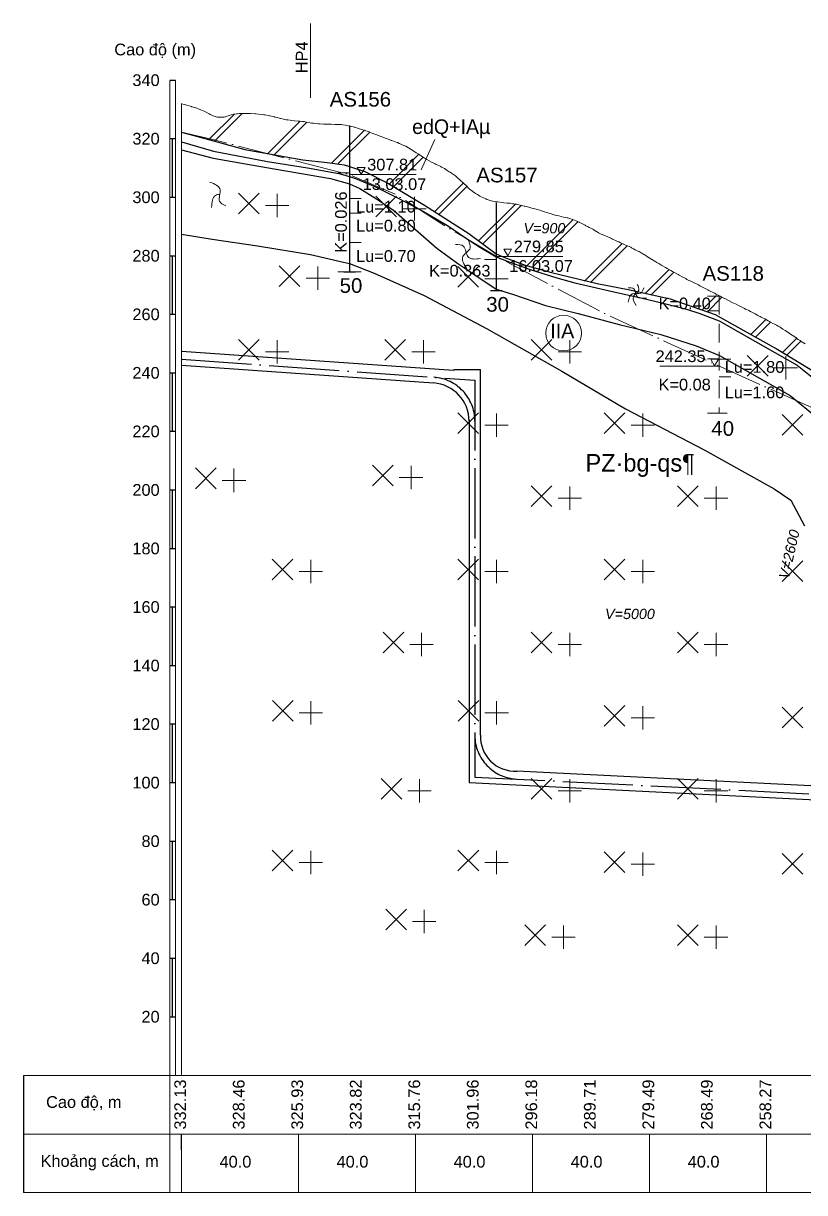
# Model space of a CAD drawing. Header units: inches. Extents: x 444671 to 463716, y 1783086 to 1794968.
# Drawn here: x 457246.5 to 457513.5, y 1783998.4 to 1784397.8 of the extents above; entities that cross this region are included whole.
import ezdxf
from ezdxf.enums import TextEntityAlignment as Align

# ---------------------------------------------------------------- set-up
doc = ezdxf.new("R2010")
doc.units = ezdxf.units.IN
doc.header["$MEASUREMENT"] = 0
for name, pattern in [('ACAD_ISO04W100', [30, 24, -3, 0, -3]), ('DASHED2', [9.525, 6.35, -3.175]), ('NG', [1.8, 0.8, -0.1, 0, -0.1, 0.8])]:
    doc.linetypes.add(name, pattern=pattern)
for name, color, linetype, lineweight in [('Catngang', 7, 'Continuous', 13), ('doi', 33, 'Continuous', 25), ('DVL', 7, 'Continuous', 18), ('HOKHOAN', 250, 'DASHED2', 20), ('KYHIEU', 7, 'Continuous', 15), ('nuocngam', 5, 'Continuous', 20), ('PEGCT', 7, 'Continuous', 15), ('PGRIDT', 7, 'Continuous', 15), ('ph', 7, 'Continuous', 18), ('Texdoi', 40, 'Continuous', 15), ('tham', 145, 'Continuous', 13), ('thoc', 252, 'Continuous', 13)]:
    doc.layers.add(name, color=color, linetype=linetype, lineweight=lineweight)
for name, color, linetype in [('CONGTRINH', 2, 'Continuous'), ('khoanmoi', 3, 'Continuous'), ('PBASE', 140, 'Continuous'), ('PEGC', 3, 'Continuous')]:
    doc.layers.add(name, color=color, linetype=linetype)
doc.styles.add('2', font='', dxfattribs={"height": 4})
doc.styles.add('25', font='', dxfattribs={"height": 5})
doc.styles.add('vn', font='')
doc.styles.add('VNARIAL', font='')
doc.styles.get('2').set_extended_font_data('.VnArial')
doc.styles.get('25').set_extended_font_data('.VnArial')
doc.styles.get('vn').set_extended_font_data('.VnArial')
doc.styles.get('VNARIAL').set_extended_font_data('.VnArial')
doc.linetypes.add('_lA1', pattern='A,2,-0.2,["x",Standard,S=0.1,R=0,X=-0.1,Y=-0.05],-0.1', length=2.3)
doc.linetypes.add('_llA', pattern='A,2,-0.2,["xxxx",Standard,S=0.1,R=0,X=-0.1,Y=-0.05],-0.34', length=2.54)
doc.linetypes.add('IA1', pattern='A,2,-0.4,["x",Standard,S=0.1,R=0,X=-0.1,Y=-0.05],-0.1', length=2.5)
doc.linetypes.add('IA2', pattern='A,2,-0.2,["xx",Standard,S=0.1,R=0,X=-0.1,Y=-0.05],-0.18', length=2.38)
doc.linetypes.add('IB', pattern='A,2,-0.2,["xxx",Standard,S=0.1,R=0,X=-0.1,Y=-0.05],-0.26', length=2.46)

msp = doc.modelspace()

# ---------------------------------------------------------------- linework, layer by layer
at = {"lineweight": 20}
for p, q in [((457300.5286, 1784038.3548), (457300.5286, 1784370.4826)), ((457246.5286, 1784038.3548), (458294.3569, 1784038.3548)), ((457246.5286, 1784018.3548), (458294.3569, 1784018.3547)), ((457246.5286, 1783998.3548), (458294.3569, 1783998.3548))]:
    msp.add_line(p, q, dxfattribs=at)
for points in [[(457298.5286, 1784378.3548), (457296.5286, 1784378.3548)], [(457298.5286, 1784358.3548), (457296.5286, 1784358.3548)], [(457297.5286, 1784338.3548), (457297.5286, 1784358.3548)], [(457298.5286, 1784338.3548), (457296.5286, 1784338.3548)], [(457298.5286, 1784318.3548), (457296.5286, 1784318.3548)], [(457297.5286, 1784298.3548), (457297.5286, 1784318.3548)], [(457298.5286, 1784298.3548), (457296.5286, 1784298.3548)], [(457298.5286, 1784278.3548), (457296.5286, 1784278.3548)], [(457297.5286, 1784258.3548), (457297.5286, 1784278.3548)], [(457298.5286, 1784258.3548), (457296.5286, 1784258.3548)], [(457298.5286, 1784238.3548), (457296.5286, 1784238.3548)], [(457297.5286, 1784218.3548), (457297.5286, 1784238.3548)], [(457298.5286, 1784218.3548), (457296.5286, 1784218.3548)], [(457298.5286, 1784198.3548), (457296.5286, 1784198.3548)], [(457297.5286, 1784178.3548), (457297.5286, 1784198.3548)], [(457298.5286, 1784178.3548), (457296.5286, 1784178.3548)], [(457298.5286, 1784158.3548), (457296.5286, 1784158.3548)], [(457297.5286, 1784138.3548), (457297.5286, 1784158.3548)], [(457298.5286, 1784138.3548), (457296.5286, 1784138.3548)], [(457298.5286, 1784118.3548), (457296.5286, 1784118.3548)], [(457297.5286, 1784098.3548), (457297.5286, 1784118.3548)], [(457298.5286, 1784098.3548), (457296.5286, 1784098.3548)], [(457298.5286, 1784078.3548), (457296.5286, 1784078.3548)], [(457297.5286, 1784058.3548), (457297.5286, 1784078.3548)], [(457298.5286, 1784058.3548), (457296.5286, 1784058.3548)]]:
    msp.add_lwpolyline(points)
for points in [[(457296.5286, 1783998.3548), (457296.5286, 1784178.3548), (457296.5286, 1784298.3548), (457296.5286, 1784378.3548)], [(457298.5286, 1784038.3548), (457298.5286, 1784178.3548), (457298.5286, 1784298.3548), (457298.5286, 1784378.3548)], [(457300.5286, 1783998.3548), (457300.5286, 1784018.3548)], [(457340.5286, 1783998.3548), (457340.5286, 1784018.3548)], [(457380.5286, 1783998.3548), (457380.5286, 1784018.3548)], [(457420.5286, 1783998.3548), (457420.5286, 1784018.3548)], [(457460.5286, 1783998.3548), (457460.5286, 1784018.3548)], [(457500.5286, 1783998.3548), (457500.5286, 1784018.3548)]]:
    msp.add_lwpolyline(points, dxfattribs=at)
at = {"layer": 'Catngang'}
msp.add_lwpolyline([(457344.6711, 1784372.3751), (457344.6711, 1784397.8419)], dxfattribs=at)
at = {"layer": 'CONGTRINH', "color": 0, "linetype": 'ACAD_ISO04W100', "lineweight": 25}
for p, q in [((457300.5286, 1784283.065), (457400.8161, 1784275.952)), ((457400.8161, 1784275.952), (457400.8161, 1784140.3529))]:
    msp.add_line(p, q, dxfattribs=at)
at = {"layer": 'CONGTRINH', "ltscale": 0.2}
msp.add_line((457393.537, 1784279.2684), (457393.8595, 1784279.5908), dxfattribs=at)
at = {"layer": 'CONGTRINH', "ltscale": 10}
for p, q in [((457393.8595, 1784279.5908), (457402.7661, 1784279.5908)), ((457398.8661, 1784262.3662), (457398.8661, 1784138.5205)), ((458100.8848, 1784108.1029), (457415.1357, 1784142.3904))]:
    msp.add_line(p, q, dxfattribs=at)
for points in [[(457393.5335, 1784279.2185), (457300.5286, 1784285.7288)], [(457300.5286, 1784281.0173), (457386.6994, 1784274.9854)], [(457402.7661, 1784154.6217), (457402.7661, 1784279.5908)], [(457398.8661, 1784138.498), (458100.7673, 1784103.4029)]]:
    msp.add_lwpolyline(points, dxfattribs=at)
at = {"layer": 'CONGTRINH', "color": 0, "linetype": 'ACAD_ISO04W100', "lineweight": 25, "flags": 128}
msp.add_lwpolyline([(457400.8161, 1784140.3529), (458100.8161, 1784105.3529)], dxfattribs=at)
at = {"layer": 'CONGTRINH', "ltscale": 10}
for centre, radius, start, end in [((457385.8161, 1784261.9653), 13.05, 0, 85.995827), ((457414.4637, 1784154.0812), 11.7101, 177.354516, 273.28995)]:
    msp.add_arc(centre, radius, start, end, dxfattribs=at)
at = {"layer": 'CONGTRINH', "color": 0, "linetype": 'ACAD_ISO04W100', "lineweight": 25}
for centre, start, end in [((457385.8161, 1784261.9653), 0, 85.995827), ((457415.8161, 1784154.6217), 180, 267.137912)]:
    msp.add_arc(centre, 15, start, end, dxfattribs=at)
at = {"layer": 'doi', "linetype": 'IA1', "ltscale": 20, "flags": 128}
for points in [[(457300.5286, 1784360.6842), (457312.8125, 1784357.3489), (457322.1886, 1784354.7463), (457342.0566, 1784351.2578), (457350.329, 1784350.3293), (457356.1271, 1784349.549), (457358.0311, 1784348.9802), (457363.2509, 1784347.2784), (457371.0391, 1784343.2479), (457383.6362, 1784335.717), (457398.7715, 1784326.0275), (457408.1311, 1784319.0911), (457410.783, 1784317.9126), (457418.0595, 1784315.2773), (457427.0642, 1784312.7328), (457442.6505, 1784308.9688), (457453.7523, 1784306.7962), (457467.6009, 1784303.7089), (457482.9641, 1784298.4338)], [(457482.9641, 1784298.4338), (457503.1561, 1784287.0748), (457503.3495, 1784286.9569)]]:
    msp.add_lwpolyline(points, dxfattribs=at)
at = {"layer": 'doi', "linetype": 'IA2', "ltscale": 20, "flags": 128}
for points in [[(457300.5286, 1784357.3688), (457311.4776, 1784354.1287), (457329.9709, 1784350.6743), (457343.6545, 1784348.4807), (457354.3484, 1784346.5036), (457358.0311, 1784345.4802), (457360.0063, 1784344.8931), (457366.904, 1784342.0104), (457374.6123, 1784338.1598), (457383.335, 1784333.5998), (457391.449, 1784328.7358), (457397.6349, 1784324.5239), (457402.7739, 1784321.2838), (457408.1311, 1784318.0911), (457412.2561, 1784316.5269), (457419.6864, 1784313.718), (457428.8237, 1784310.9091), (457435.0491, 1784309.2037), (457446.8688, 1784306.4167), (457457.5837, 1784304.0202), (457465.6825, 1784302.1908), (457473.1474, 1784300.2207), (457477.725, 1784298.7047), (457484.3511, 1784296.2161), (457503.3495, 1784285.3514)], [(457503.3495, 1784285.3514), (457510.9506, 1784281.0733), (457520.1076, 1784273.7753), (457523.8154, 1784270.0722), (457526.8673, 1784266.5861), (457531.9912, 1784266.1507), (457537.4418, 1784264.2985), (457544.0917, 1784261.0307), (457545.9504, 1784259.8469), (457564.084, 1784248.087), (457575.9402, 1784242.7062), (457588.0393, 1784237.1864), (457594.2021, 1784234.5216), (457599.1683, 1784232.1325), (457603.9812, 1784229.2574), (457606.1887, 1784231.0662), (457611.3085, 1784231.2132), (457619.1098, 1784230.1627), (457641.6023, 1784226.1962), (457664.0521, 1784223.1613), (457678.0504, 1784222.1412), (457688.3191, 1784220.0358), (457697.1303, 1784217.5908), (457705.3295, 1784213.6781), (457711.4504, 1784210.0051), (457716.2196, 1784211.9658), (457721.9286, 1784213.7057)]]:
    msp.add_lwpolyline(points, dxfattribs=at)
at = {"layer": 'doi', "linetype": 'IB', "ltscale": 20, "flags": 128}
for points in [[(457300.5286, 1784354.6198), (457311.3899, 1784351.7945), (457329.6242, 1784348.6255), (457351.4729, 1784344.8997), (457358.0311, 1784342.9802), (457361.4738, 1784341.3805), (457367.2653, 1784337.8858), (457373.0378, 1784333.9895), (457380.5351, 1784327.4622), (457387.8182, 1784321.0418), (457394.9941, 1784315.7985), (457399.0641, 1784313.1234), (457408.1311, 1784307.0599), (457413.6597, 1784305.2806), (457424.9718, 1784301.4894), (457436.1062, 1784298.7512), (457450.1527, 1784294.986), (457464.3705, 1784291.5632), (457476.4353, 1784287.653), (457484.4147, 1784284.3277), (457503.3495, 1784273.6571)], [(457503.3495, 1784273.6571), (457508.6379, 1784270.7398), (457518.0323, 1784262.9361), (457520.6713, 1784257.9552)]]:
    msp.add_lwpolyline(points, dxfattribs=at)
at = {"layer": 'doi', "linetype": '_llA', "ltscale": 20, "flags": 128}
for points in [[(457300.5286, 1784325.863), (457311.0433, 1784324.1422), (457326.4882, 1784321.8932), (457344.6711, 1784318.855), (457355.9905, 1784316.2246), (457358.0311, 1784315.7802), (457366.4013, 1784312.4466), (457383.5362, 1784304.8634), (457404.8325, 1784293.6111), (457430.505, 1784279.0214)], [(457430.505, 1784279.0214), (457452.3191, 1784266.105), (457479.1619, 1784252.0847), (457503.087, 1784238.8222), (457508.8055, 1784234.904), (457513.4845, 1784226.1751)]]:
    msp.add_lwpolyline(points, dxfattribs=at)
at = {"layer": 'doi', "linetype": '_lA1', "ltscale": 20, "flags": 128}
msp.add_lwpolyline([(457503.3495, 1784287.0283), (457503.8588, 1784286.7418), (457527.9582, 1784272.0434), (457545.7119, 1784262.3687), (457564.0521, 1784252.3896), (457577.1135, 1784246.7699), (457588.6459, 1784241.9256), (457601.0949, 1784237.9976), (457611.1612, 1784236.3187), (457626.5295, 1784233.2461), (457642.7989, 1784230.5283), (457664.0521, 1784227.728), (457670.5378, 1784226.9929), (457691.435, 1784225.2159), (457707.4413, 1784224.9938), (457723.67, 1784226.5487), (457736.7863, 1784229.6584), (457754.0913, 1784232.473), (457777.4528, 1784239.2893), (457803.308, 1784245.6642), (457816.0548, 1784251.1223), (457831.9221, 1784258.3993), (457843.3511, 1784262.5364), (457864.3418, 1784262.6986), (457882.5204, 1784256.1747), (457913.6477, 1784240.4169), (457923.8249, 1784234.4973), (457937.302, 1784226.5683), (457939.6135, 1784225.4794), (457951.9087, 1784218.2524), (457970.1927, 1784206.7115), (457991.2263, 1784192.5747), (458010.3476, 1784179.584), (458040.5286, 1784160.4452)], dxfattribs=at)
at = {"layer": 'HOKHOAN'}
for points in [[(457484.3511, 1784304.6747), (457484.3511, 1784264.6747)], [(457482.1397, 1784264.6747), (457487.0971, 1784264.6747)]]:
    msp.add_lwpolyline(points, dxfattribs=at)
at = {"layer": 'khoanmoi', "ltscale": 10, "flags": 128}
for points in [[(457358.0311, 1784362.9802), (457358.0311, 1784312.9802)], [(457408.1311, 1784336.5599), (457408.1311, 1784306.5599)]]:
    msp.add_lwpolyline(points, dxfattribs=at)
at = {"layer": 'khoanmoi'}
for points in [[(457356.0311, 1784312.9802), (457360.0311, 1784312.9802)], [(457406.1311, 1784306.5599), (457410.1311, 1784306.5599)]]:
    msp.add_lwpolyline(points, dxfattribs=at)
at = {"layer": 'KYHIEU', "lineweight": 13}
msp.add_lwpolyline([(457382.4939, 1784347.8077), (457387.1481, 1784358.2093)], dxfattribs=at)
at = {"layer": 'nuocngam', "linetype": 'NG', "ltscale": 20, "flags": 128}
msp.add_lwpolyline([(457300.5286, 1784360.6853), (457311.3342, 1784358.1369), (457358.0311, 1784346.1648), (457373.5407, 1784339.5316), (457390.6467, 1784328.687), (457408.1311, 1784318.2048), (457444.3396, 1784299.1003), (457481.7199, 1784281.8757), (457515.1545, 1784266.9338), (457552.4308, 1784250.688), (457579.4815, 1784237.9913), (457599.6253, 1784230.5204), (457615.6816, 1784227.6789), (457639.0995, 1784224.2375), (457668.0275, 1784221.4843), (457702.094, 1784217.1053), (457730.1036, 1784217.3347), (457762.2132, 1784222.3272), (457788.7138, 1784227.4945), (457823.94, 1784232.6617), (457853.7907, 1784234.2702), (457880.9375, 1784232.0095), (457916.2515, 1784224.5076), (457937.5411, 1784216.4648), (457991.5119, 1784185.159), (458038.3118, 1784161.5645), (458045.8958, 1784157.2847), (458067.9211, 1784145.3348), (458086.3185, 1784139.2327), (458104.4287, 1784134.0036), (458122.5902, 1784131.3438), (458143.3083, 1784128.5137), (458164.6011, 1784124.4459), (458185.6852, 1784120.0219), (458204.6295, 1784115.0153), (458226.3179, 1784109.0303), (458244.0951, 1784107.0286), (458264.8768, 1784105.7776), (458281.9029, 1784104.7767), (458290.3569, 1784104.2387)], dxfattribs=at)
at = {"layer": 'nuocngam'}
for points in [[(457358.0311, 1784346.1648), (457380.7771, 1784346.1648)], [(457408.1311, 1784318.2048), (457430.8771, 1784318.2048)], [(457464.0193, 1784280.6998), (457484.3511, 1784280.6998)]]:
    msp.add_lwpolyline(points, dxfattribs=at)
for points in [[(457361.9735, 1784346.3273), (457363.2988, 1784348.6228), (457360.6482, 1784348.6228)], [(457412.0735, 1784318.3673), (457413.3988, 1784320.6628), (457410.7482, 1784320.6628)], [(457482.7756, 1784280.8623), (457484.1009, 1784283.1578), (457481.4503, 1784283.1578)]]:
    msp.add_lwpolyline(points, close=True, dxfattribs=at)
at = {"layer": 'PBASE'}
msp.add_line((457300.5286, 1784012.9548), (457300.5286, 1784018.3548), dxfattribs=at)
msp.add_lwpolyline([(457246.5286, 1784038.3548), (457246.5286, 1783998.3548)], dxfattribs=at)
at = {"layer": 'PEGC', "lineweight": 13}
msp.add_lwpolyline([(457300.5286, 1784370.3835), (457300.6313, 1784370.3548), (457301.5272, 1784370.0866), (457302.3379, 1784369.8548), (457303.9894, 1784369.3985), (457304.1494, 1784369.3548), (457305.4339, 1784368.9645), (457305.8221, 1784368.8548), (457306.8923, 1784368.4226), (457307.0638, 1784368.3548), (457307.1233, 1784368.3299), (457308.2749, 1784367.8548), (457308.7821, 1784367.5793), (457310.0254, 1784366.9151), (457310.3675, 1784366.7314), (457311.1177, 1784366.3548), (457311.6599, 1784366.1669), (457312.8352, 1784365.8548), (457313.1523, 1784365.8548), (457314.5279, 1784365.8548), (457314.9746, 1784365.83), (457314.9965, 1784365.8267), (457315.1507, 1784365.8548), (457316.0289, 1784366.0993), (457316.9841, 1784366.3548), (457317.1964, 1784366.4416), (457317.587, 1784366.5605), (457318.3286, 1784366.7848), (457318.735, 1784366.8548), (457319.3704, 1784366.9407), (457319.734, 1784366.9803), (457320.4172, 1784367.0446), (457321.2801, 1784367.0587), (457322.1981, 1784367.0602), (457323.2677, 1784367.0535), (457324.1673, 1784367.0271), (457325.7588, 1784366.943), (457326.0031, 1784366.9326), (457326.8629, 1784366.8586), (457328.1873, 1784366.7076), (457328.7565, 1784366.6265), (457329.1567, 1784366.5537), (457330.1423, 1784366.3548), (457330.6006, 1784366.2711), (457330.7593, 1784366.25), (457331.9176, 1784365.9776), (457332.3073, 1784365.8864), (457332.4352, 1784365.8548), (457333.265, 1784365.6481), (457334.455, 1784365.3548), (457334.6102, 1784365.3139), (457335.4342, 1784365.1283), (457336.3281, 1784364.9322), (457336.4853, 1784364.9109), (457336.9307, 1784364.8548), (457337.6978, 1784364.7608), (457338.0512, 1784364.7134), (457339.218, 1784364.5718), (457340.4989, 1784364.4828), (457340.9099, 1784364.443), (457341.9332, 1784364.3548), (457342.3211, 1784364.311), (457342.5061, 1784364.2832), (457343.2302, 1784364.1477), (457344.5398, 1784363.8548), (457345.0221, 1784363.7785), (457345.6896, 1784363.713), (457347.2744, 1784363.5226), (457347.7564, 1784363.4807), (457349.0454, 1784363.4004), (457349.1925, 1784363.3931), (457350.6908, 1784363.3589), (457350.7085, 1784363.3588), (457351.7747, 1784363.3548), (457352.923, 1784363.351), (457352.94, 1784363.351), (457352.9598, 1784363.3499), (457355.1743, 1784363.2448), (457355.749, 1784363.1627), (457356.4839, 1784363.0777), (457357.5147, 1784362.8548), (457358.0996, 1784362.7441), (457359.214, 1784362.4932), (457359.63, 1784362.3974), (457359.7674, 1784362.3548), (457361.084, 1784361.9687), (457361.4338, 1784361.8548), (457362.584, 1784361.5224), (457363.0941, 1784361.3548), (457363.6007, 1784361.1622), (457364.457, 1784360.8548), (457365.344, 1784360.4839), (457365.9653, 1784360.2396), (457367.3175, 1784359.7302), (457367.8374, 1784359.5165), (457368.4961, 1784359.273), (457369.7675, 1784358.8548), (457370.1495, 1784358.6732), (457371.5693, 1784358.1142), (457371.9933, 1784357.9242), (457372.1991, 1784357.8548), (457372.4073, 1784357.7856), (457373.6265, 1784357.3548), (457374.3847, 1784357.0883), (457374.9959, 1784356.8548), (457375.248, 1784356.7279), (457376.0157, 1784356.3548), (457376.8761, 1784355.9908), (457377.2175, 1784355.8548), (457378.1123, 1784355.3707), (457378.1414, 1784355.3548), (457378.178, 1784355.3308), (457379.1152, 1784354.6975), (457380.34, 1784353.9257), (457380.7899, 1784353.6419), (457381.5536, 1784353.1585), (457382.1672, 1784352.7698), (457383.476, 1784351.9094), (457383.8773, 1784351.6611), (457384.466, 1784351.2851), (457386.064, 1784350.4377), (457386.323, 1784350.3115), (457387.2343, 1784349.8548), (457387.6149, 1784349.6761), (457388.706, 1784349.1242), (457389.1742, 1784348.8902), (457389.2407, 1784348.8548), (457389.3057, 1784348.8194), (457389.4437, 1784348.7434), (457390.4026, 1784348.2092), (457391.421, 1784347.6218), (457392.0983, 1784347.1589), (457392.379, 1784346.9791), (457392.8542, 1784346.6846), (457393.9172, 1784345.9532), (457394.1861, 1784345.7133), (457394.8258, 1784345.1789), (457395.9784, 1784344.14), (457396.7348, 1784343.4629), (457397.0412, 1784343.1841), (457397.9381, 1784342.3282), (457398.7758, 1784341.4253), (457398.8265, 1784341.3687), (457398.8642, 1784341.3361), (457400.1107, 1784340.4003), (457400.2052, 1784340.3199), (457400.2955, 1784340.2507), (457401.0313, 1784339.7167), (457401.6775, 1784339.3548), (457402.0329, 1784339.11), (457402.5092, 1784338.8548), (457403.0226, 1784338.5898), (457403.5773, 1784338.3548), (457403.8282, 1784338.2273), (457404.105, 1784338.0743), (457404.3898, 1784337.9651), (457404.6319, 1784337.8548), (457404.9501, 1784337.7034), (457405.3745, 1784337.5471), (457405.7207, 1784337.4556), (457406.3818, 1784337.2603), (457406.9782, 1784337.1172), (457407.8668, 1784336.9132), (457408.4084, 1784336.8353), (457408.4155, 1784336.831), (457408.5404, 1784336.8185), (457410.236, 1784336.5987), (457410.7071, 1784336.5021), (457411.922, 1784336.3892), (457412.6577, 1784336.4385), (457412.7288, 1784336.4235), (457412.8667, 1784336.4048), (457413.7226, 1784336.1766), (457414.2019, 1784336.153), (457414.53, 1784336.1274), (457414.8799, 1784336.0728), (457415.1295, 1784336.0271), (457416.2193, 1784335.7875), (457416.3302, 1784335.7641), (457416.8234, 1784335.6482), (457417.642, 1784335.4359), (457417.9546, 1784335.3548), (457418.8104, 1784335.1314), (457419.315, 1784335.015), (457420.3443, 1784334.7084), (457421.7821, 1784334.3548), (457422.2146, 1784334.2403), (457423.0244, 1784333.9725), (457424.4852, 1784333.4974), (457424.5933, 1784333.473), (457425.43, 1784333.2613), (457426.1319, 1784333.0171), (457426.5695, 1784332.8636), (457428.2779, 1784332.3548), (457428.2791, 1784332.3544), (457428.2804, 1784332.3541), (457428.903, 1784332.2371), (457429.5281, 1784332.04), (457430.3712, 1784331.8139), (457431.1106, 1784331.6395), (457431.778, 1784331.4941), (457432.4271, 1784331.3923), (457432.5032, 1784331.3745), (457432.5801, 1784331.3548), (457433.5852, 1784331.0413), (457434.1725, 1784330.8548), (457434.2209, 1784330.841), (457434.2738, 1784330.825), (457434.8834, 1784330.5959), (457435.5006, 1784330.3548), (457435.7121, 1784330.2698), (457436.4198, 1784329.9463), (457436.5741, 1784329.873), (457436.6094, 1784329.8548), (457437.1606, 1784329.5793), (457437.6075, 1784329.3548), (457437.6634, 1784329.3299), (457438.2667, 1784329.0211), (457438.5414, 1784328.8548), (457438.7992, 1784328.7031), (457439.5146, 1784328.3548), (457439.9292, 1784328.138), (457440.4938, 1784327.8548), (457441.097, 1784327.539), (457441.4556, 1784327.3548), (457441.6548, 1784327.2109), (457442.9776, 1784326.37), (457443.0022, 1784326.3548), (457443.0808, 1784326.3105), (457443.9686, 1784325.8548), (457444.3927, 1784325.6776), (457445.1181, 1784325.3548), (457445.7439, 1784325.1329), (457446.4507, 1784324.8548), (457447.249, 1784324.4768), (457447.5256, 1784324.3548), (457447.9169, 1784324.1672), (457448.9154, 1784323.6565), (457449.5346, 1784323.3548), (457449.9993, 1784323.1713), (457450.6349, 1784322.8548), (457451.6299, 1784322.4069), (457451.7563, 1784322.3548), (457452.5913, 1784321.9919), (457452.8993, 1784321.8548), (457452.9499, 1784321.8315), (457454.0851, 1784321.3548), (457454.386, 1784321.1919), (457455.0182, 1784320.8548), (457455.6444, 1784320.519), (457456.2974, 1784320.1869), (457456.9453, 1784319.8548), (457457.7083, 1784319.4344), (457457.858, 1784319.3548), (457458.6223, 1784318.913), (457458.7418, 1784318.8412), (457458.9332, 1784318.7087), (457460.2244, 1784317.8218), (457460.3603, 1784317.7431), (457461.3135, 1784317.1966), (457461.575, 1784317.044), (457462.7288, 1784316.3548), (457462.9879, 1784316.175), (457463.6841, 1784315.7698), (457464.3778, 1784315.3548), (457464.7029, 1784315.1713), (457466.0249, 1784314.4058), (457466.512, 1784314.1183), (457466.7964, 1784313.9466), (457467.8614, 1784313.3548), (457468.3813, 1784313.0658), (457469.2871, 1784312.5834), (457470.2803, 1784312.0598), (457470.687, 1784311.8548), (457471.9395, 1784311.1751), (457472.2806, 1784311.0093), (457472.8954, 1784310.6373), (457473.329, 1784310.3548), (457473.7519, 1784310.1432), (457474.3953, 1784309.8548), (457474.8594, 1784309.6388), (457475.1252, 1784309.497), (457477.2275, 1784308.4618), (457477.6804, 1784308.2204), (457478.3613, 1784307.8492), (457478.3918, 1784307.8342), (457480.4571, 1784306.767), (457480.7518, 1784306.6024), (457482.7154, 1784305.7048), (457483.3386, 1784305.3548), (457483.3587, 1784305.3433), (457484.2445, 1784304.8548), (457484.7131, 1784304.6253), (457485.2724, 1784304.3548), (457486.1125, 1784303.8873), (457486.2001, 1784303.8392), (457486.2761, 1784303.8024), (457489.0198, 1784302.3843), (457489.6151, 1784302.0936), (457490.0944, 1784301.8548), (457490.8838, 1784301.4813), (457492.7209, 1784300.5471), (457493.016, 1784300.3894), (457493.0947, 1784300.3548), (457493.2014, 1784300.304), (457493.3077, 1784300.2527), (457493.9588, 1784299.9283), (457494.4331, 1784299.6908), (457495.0849, 1784299.3548), (457495.9517, 1784298.9096), (457496.4318, 1784298.6765), (457496.6657, 1784298.5637), (457497.5781, 1784298.0725), (457498.0161, 1784297.8548), (457498.3975, 1784297.68), (457498.7023, 1784297.5211), (457499.3963, 1784297.1438), (457499.9143, 1784296.8548), (457500.483, 1784296.5448), (457501.0826, 1784296.1857), (457501.484, 1784295.9513), (457501.8907, 1784295.7242), (457502.6169, 1784295.3548), (457503.2035, 1784295.0813), (457503.6534, 1784294.8548), (457503.9302, 1784294.711), (457504.4828, 1784294.4058), (457505.1929, 1784294.0099), (457506.0612, 1784293.4173), (457506.1202, 1784293.3812), (457506.9164, 1784292.9332), (457506.9861, 1784292.8855), (457507.0377, 1784292.8548), (457507.0937, 1784292.8128), (457508.2364, 1784291.9859), (457508.7327, 1784291.6618), (457509.2287, 1784291.3196), (457510.1415, 1784290.7076), (457510.6162, 1784290.3548), (457511.009, 1784290.0865), (457511.3389, 1784289.8548), (457511.9815, 1784289.4642), (457512.151, 1784289.3548), (457512.3611, 1784289.2072), (457513.6749, 1784288.3875)], dxfattribs=at)
at = {"layer": 'ph', "linetype": 'Continuous'}
for points in [[(457310.2822, 1784343.5889), (457313.7969, 1784341.0183), (457313.5512, 1784337.1465), (457315.6732, 1784335.4662)], [(457402.7621, 1784317.4654), (457398.4628, 1784318.156), (457396.9205, 1784321.7159), (457394.2665, 1784322.2471)], [(457398.0428, 1784314.0217), (457396.7428, 1784318.1776), (457399.2407, 1784321.146), (457398.5322, 1784323.7583)], [(457459.4877, 1784303.9863), (457456.3016, 1784304.4981), (457455.1586, 1784307.1362), (457453.1918, 1784307.5299)], [(457453.2069, 1784302.5887), (457454.7013, 1784305.4488), (457457.5657, 1784305.6975), (457458.562, 1784307.4385)], [(457455.9903, 1784301.4343), (457455.0269, 1784304.5141), (457456.8781, 1784306.714), (457456.353, 1784308.6498)]]:
    msp.add_spline(points, degree=3, dxfattribs=at)
msp.add_open_spline([(457310.8747, 1784334.9228), (457310.9673, 1784336.6758), (457311.0923, 1784339.0443), (457313.1297, 1784339.3844), (457313.6787, 1784339.4535)], degree=3, knots=[0, 0, 0, 0, 0.217722132, 0.294163596, 0.294163596, 0.294163596, 0.294163596], dxfattribs=at)
at = {"layer": 'Texdoi'}
msp.add_circle((457431.1518, 1784292.0113), 6.1, dxfattribs=at)
at = {"layer": 'tham'}
for points in [[(457358.0311, 1784346.7802), (457354.0311, 1784346.7802)], [(457362.0311, 1784337.9802), (457358.0311, 1784337.9802)], [(457362.0311, 1784332.9802), (457358.0311, 1784332.9802)], [(457362.0311, 1784322.9802), (457358.0311, 1784322.9802)], [(457408.1311, 1784317.1599), (457404.1311, 1784317.1599)], [(457358.0311, 1784312.9802), (457354.0311, 1784312.9802)], [(457362.0311, 1784312.9802), (457358.0311, 1784312.9802)], [(457484.3511, 1784304.6747), (457480.3511, 1784304.6747)], [(457484.3511, 1784299.6747), (457480.3511, 1784299.6747)], [(457484.3511, 1784283.1747), (457480.3511, 1784283.1747)], [(457488.3511, 1784283.0747), (457484.3511, 1784283.0747)], [(457488.3511, 1784277.0747), (457484.3511, 1784277.0747)], [(457484.3511, 1784264.6747), (457480.3511, 1784264.6747)]]:
    msp.add_lwpolyline(points, dxfattribs=at)
at = {"layer": 'thoc'}
for p, q in [((457318.5313, 1784366.763), (457309.9063, 1784358.1379)), ((457321.26, 1784367.0264), (457311.8451, 1784357.6115)), ((457341.1731, 1784364.4047), (457330.1217, 1784353.3534)), ((457343.3578, 1784364.1243), (457332.2188, 1784352.9852)), ((457363.1332, 1784361.3649), (457351.8878, 1784350.1195)), ((457364.9022, 1784360.6686), (457354.1506, 1784349.9171)), ((457381.7918, 1784353.2221), (457371.3872, 1784342.8174)), ((457383.2006, 1784352.1656), (457372.9301, 1784341.8951)), ((457396.9512, 1784343.3814), (457386.9457, 1784333.376)), ((457398.2111, 1784342.1761), (457388.4487, 1784332.4137)), ((457414.6694, 1784336.0996), (457401.9898, 1784323.4201)), ((457416.7164, 1784335.6814), (457403.4058, 1784322.3708)), ((457434.3811, 1784330.8114), (457418.5002, 1784314.9304)), ((457436.1486, 1784330.1136), (457420.4223, 1784314.3873)), ((457451.2086, 1784322.6388), (457438.3539, 1784309.7841)), ((457452.9214, 1784321.8864), (457440.3396, 1784309.3046)), ((457467.2971, 1784313.7274), (457458.9786, 1784305.4088)), ((457468.8869, 1784312.8519), (457460.9944, 1784304.9594)), ((457483.473, 1784304.9032), (457478.5271, 1784299.9573)), ((457485.1798, 1784304.1448), (457480.3622, 1784299.3272)), ((457500.2817, 1784296.7119), (457495.0067, 1784291.437)), ((457501.8445, 1784295.8095), (457496.5844, 1784290.5494)), ((457510.9461, 1784290.3835), (457505.861, 1784285.2984)), ((457512.3994, 1784289.3716), (457507.3922, 1784284.3644))]:
    msp.add_line(p, q, dxfattribs=at)
for points in [[(457327.1304, 1784332.7483), (457320.0594, 1784339.8194)], [(457327.1304, 1784339.8194), (457320.0594, 1784332.7483)], [(457333.2472, 1784331.5922), (457333.2472, 1784339.5922)], [(457374.0412, 1784331.6901), (457366.9701, 1784338.7612)], [(457374.0412, 1784338.7612), (457366.9701, 1784331.6901)], [(457380.158, 1784330.534), (457380.158, 1784338.534)], [(457329.2472, 1784335.5922), (457337.2472, 1784335.5922)], [(457376.158, 1784334.534), (457384.158, 1784334.534)], [(457341.0637, 1784307.9583), (457333.9927, 1784315.0294)], [(457341.0637, 1784315.0294), (457333.9927, 1784307.9583)], [(457347.1806, 1784306.8021), (457347.1806, 1784314.8021)], [(457402.1304, 1784307.7483), (457395.0594, 1784314.8194)], [(457402.1304, 1784314.8194), (457395.0594, 1784307.7483)], [(457408.2472, 1784306.5922), (457408.2472, 1784314.5922)], [(457343.1806, 1784310.8021), (457351.1806, 1784310.8021)], [(457404.2472, 1784310.5922), (457412.2472, 1784310.5922)], [(457327.1304, 1784282.7483), (457320.0594, 1784289.8194)], [(457327.1304, 1784289.8194), (457320.0594, 1784282.7483)], [(457333.2472, 1784281.5922), (457333.2472, 1784289.5922)], [(457377.1304, 1784282.7483), (457370.0594, 1784289.8194)], [(457377.1304, 1784289.8194), (457370.0594, 1784282.7483)], [(457383.2472, 1784281.5922), (457383.2472, 1784289.5922)], [(457427.1304, 1784282.7483), (457420.0594, 1784289.8194)], [(457427.1304, 1784289.8194), (457420.0594, 1784282.7483)], [(457433.2472, 1784281.5922), (457433.2472, 1784289.5922)], [(457329.2472, 1784285.5922), (457337.2472, 1784285.5922)], [(457379.2472, 1784285.5922), (457387.2472, 1784285.5922)], [(457429.2472, 1784285.5922), (457437.2472, 1784285.5922)], [(457501.0262, 1784277.3358), (457493.9551, 1784284.4068)], [(457501.0262, 1784284.4068), (457493.9551, 1784277.3358)], [(457507.143, 1784276.1796), (457507.143, 1784284.1796)], [(457503.143, 1784280.1796), (457511.143, 1784280.1796)], [(457402.1304, 1784257.7483), (457395.0594, 1784264.8194)], [(457402.1304, 1784264.8194), (457395.0594, 1784257.7483)], [(457408.2472, 1784256.5922), (457408.2472, 1784264.5922)], [(457452.1304, 1784257.7483), (457445.0594, 1784264.8194)], [(457452.1304, 1784264.8194), (457445.0594, 1784257.7483)], [(457458.2472, 1784256.5922), (457458.2472, 1784264.5922)], [(457512.8857, 1784257.1793), (457505.8147, 1784264.2503)], [(457512.8857, 1784264.2503), (457505.8147, 1784257.1793)], [(457404.2472, 1784260.5922), (457412.2472, 1784260.5922)], [(457454.2472, 1784260.5922), (457462.2472, 1784260.5922)], [(457312.3849, 1784245.9374), (457305.3139, 1784238.8663)], [(457312.3849, 1784238.8663), (457305.3139, 1784245.9374)], [(457318.5018, 1784237.7101), (457318.5018, 1784245.7101)], [(457372.8971, 1784239.7991), (457365.826, 1784246.8701)], [(457372.8971, 1784246.8701), (457365.826, 1784239.7991)], [(457379.0139, 1784238.6429), (457379.0139, 1784246.6429)], [(457314.5018, 1784241.7101), (457322.5018, 1784241.7101)], [(457375.0139, 1784242.6429), (457383.0139, 1784242.6429)], [(457427.1304, 1784232.7483), (457420.0594, 1784239.8194)], [(457427.1304, 1784239.8194), (457420.0594, 1784232.7483)], [(457433.2472, 1784231.5922), (457433.2472, 1784239.5922)], [(457477.1304, 1784232.7483), (457470.0594, 1784239.8194)], [(457477.1304, 1784239.8194), (457470.0594, 1784232.7483)], [(457483.2472, 1784231.5922), (457483.2472, 1784239.5922)], [(457429.2472, 1784235.5922), (457437.2472, 1784235.5922)], [(457479.2472, 1784235.5922), (457487.2472, 1784235.5922)], [(457338.6632, 1784214.8194), (457331.5921, 1784207.7483)], [(457338.6632, 1784207.7483), (457331.5921, 1784214.8194)], [(457344.78, 1784206.5922), (457344.78, 1784214.5922)], [(457402.1304, 1784207.7483), (457395.0594, 1784214.8194)], [(457402.1304, 1784214.8194), (457395.0594, 1784207.7483)], [(457408.2472, 1784206.5922), (457408.2472, 1784214.5922)], [(457452.1304, 1784207.7483), (457445.0594, 1784214.8194)], [(457452.1304, 1784214.8194), (457445.0594, 1784207.7483)], [(457458.2472, 1784206.5922), (457458.2472, 1784214.5922)], [(457512.8857, 1784207.1793), (457505.8147, 1784214.2503)], [(457512.8857, 1784214.2503), (457505.8147, 1784207.1793)], [(457340.78, 1784210.5922), (457348.78, 1784210.5922)], [(457404.2472, 1784210.5922), (457412.2472, 1784210.5922)], [(457454.2472, 1784210.5922), (457462.2472, 1784210.5922)], [(457376.5199, 1784182.7521), (457369.4489, 1784189.8231)], [(457376.5199, 1784189.8231), (457369.4489, 1784182.7521)], [(457427.1304, 1784182.7483), (457420.0594, 1784189.8194)], [(457427.1304, 1784189.8194), (457420.0594, 1784182.7483)], [(457477.1304, 1784182.7483), (457470.0594, 1784189.8194)], [(457477.1304, 1784189.8194), (457470.0594, 1784182.7483)], [(457382.6367, 1784181.5959), (457382.6367, 1784189.5959)], [(457433.2472, 1784181.5922), (457433.2472, 1784189.5922)], [(457483.2472, 1784181.5922), (457483.2472, 1784189.5922)], [(457378.6367, 1784185.5959), (457386.6367, 1784185.5959)], [(457429.2472, 1784185.5922), (457437.2472, 1784185.5922)], [(457479.2472, 1784185.5922), (457487.2472, 1784185.5922)], [(457338.6909, 1784166.483), (457331.6198, 1784159.4119)], [(457338.6909, 1784159.4119), (457331.6198, 1784166.483)], [(457344.8077, 1784158.2557), (457344.8077, 1784166.2557)], [(457402.1581, 1784159.4119), (457395.087, 1784166.483)], [(457402.1581, 1784166.483), (457395.087, 1784159.4119)], [(457408.2749, 1784158.2557), (457408.2749, 1784166.2557)], [(457340.8077, 1784162.2557), (457348.8077, 1784162.2557)], [(457404.2749, 1784162.2557), (457412.2749, 1784162.2557)], [(457452.1304, 1784157.7483), (457445.0594, 1784164.8194)], [(457452.1304, 1784164.8194), (457445.0594, 1784157.7483)], [(457458.2472, 1784156.5922), (457458.2472, 1784164.5922)], [(457512.8857, 1784157.1793), (457505.8147, 1784164.2503)], [(457512.8857, 1784164.2503), (457505.8147, 1784157.1793)], [(457454.2472, 1784160.5922), (457462.2472, 1784160.5922)], [(457375.8246, 1784132.7569), (457368.7536, 1784139.828)], [(457375.8246, 1784139.828), (457368.7536, 1784132.7569)], [(457381.9415, 1784131.6007), (457381.9415, 1784139.6007)], [(457427.1304, 1784132.7483), (457420.0594, 1784139.8194)], [(457427.1304, 1784139.8194), (457420.0594, 1784132.7483)], [(457433.2472, 1784131.5922), (457433.2472, 1784139.5922)], [(457477.1304, 1784132.7483), (457470.0594, 1784139.8194)], [(457477.1304, 1784139.8194), (457470.0594, 1784132.7483)], [(457483.2472, 1784131.5922), (457483.2472, 1784139.5922)], [(457377.9415, 1784135.6007), (457385.9415, 1784135.6007)], [(457429.2472, 1784135.5922), (457437.2472, 1784135.5922)], [(457479.2472, 1784135.5922), (457487.2472, 1784135.5922)], [(457338.6661, 1784115.3621), (457331.5951, 1784108.2911)], [(457338.6661, 1784108.2911), (457331.5951, 1784115.3621)], [(457344.7829, 1784107.1349), (457344.7829, 1784115.1349)], [(457402.1334, 1784108.2911), (457395.0623, 1784115.3621)], [(457402.1334, 1784115.3621), (457395.0623, 1784108.2911)], [(457408.2502, 1784107.1349), (457408.2502, 1784115.1349)], [(457452.1304, 1784107.7483), (457445.0594, 1784114.8194)], [(457452.1304, 1784114.8194), (457445.0594, 1784107.7483)], [(457458.2472, 1784106.5922), (457458.2472, 1784114.5922)], [(457512.8857, 1784107.1793), (457505.8147, 1784114.2503)], [(457512.8857, 1784114.2503), (457505.8147, 1784107.1793)], [(457340.7829, 1784111.1349), (457348.7829, 1784111.1349)], [(457404.2502, 1784111.1349), (457412.2502, 1784111.1349)], [(457454.2472, 1784110.5922), (457462.2472, 1784110.5922)], [(457377.4211, 1784088.1315), (457370.35, 1784095.2025)], [(457377.4211, 1784095.2025), (457370.35, 1784088.1315)], [(457383.5379, 1784086.9753), (457383.5379, 1784094.9753)], [(457379.5379, 1784090.9753), (457387.5379, 1784090.9753)], [(457425.0019, 1784082.7937), (457417.9309, 1784089.8647)], [(457425.0019, 1784089.8647), (457417.9309, 1784082.7937)], [(457431.1187, 1784081.6375), (457431.1187, 1784089.6375)], [(457477.1304, 1784082.7483), (457470.0594, 1784089.8194)], [(457477.1304, 1784089.8194), (457470.0594, 1784082.7483)], [(457483.2472, 1784081.5922), (457483.2472, 1784089.5922)], [(457427.1187, 1784085.6375), (457435.1187, 1784085.6375)], [(457479.2472, 1784085.5922), (457487.2472, 1784085.5922)]]:
    msp.add_lwpolyline(points, dxfattribs=at)

# ---------------------------------------------------------------- texts
at = {"lineweight": 20, "style": '2'}
msp.add_text('Cao ®é (m)', height=4, dxfattribs=at).set_placement((457277.6033, 1784386.9171))
for p in [(457319.0092, 1784008.9051), (457359.0092, 1784008.9051), (457399.0092, 1784008.9051), (457439.0092, 1784008.9051), (457479.0092, 1784008.9051)]:
    msp.add_text('40.0', height=4, dxfattribs=at).set_placement(p, align=Align.MIDDLE_CENTER)
at = {"char_height": 4, "width": 60.114224, "attachment_point": 1, "style": '25'}
for s, insert in [('Cao ®é, m', (457254.2889, 1784031.3031)), ('Kho¶ng c¸ch, m', (457252.3927, 1784011.1568))]:
    msp.add_mtext(s, dxfattribs=dict(at, insert=insert))
at = {"layer": 'Catngang', "style": 'VNARIAL'}
msp.add_text('HP4', height=4, rotation=90, dxfattribs=at).set_placement((457343.6349, 1784380.8111))
at = {"layer": 'DVL', "lineweight": 13, "char_height": 3.5, "width": 96.481481, "attachment_point": 1}
for s, insert in [('{\\f.VnArial|b0|i1|c0|p34;V=900}', (457417.4764, 1784329.6048)), ('{\\f.VnArial|b0|i1|c0|p34;V=5000}', (457445.3395, 1784197.8178))]:
    msp.add_mtext(s, dxfattribs=dict(at, insert=insert))
at = {"layer": 'DVL', "lineweight": 13, "insert": (457504.6654, 1784208.5936), "char_height": 3.5, "width": 96.481481, "attachment_point": 1, "rotation": 77.084175}
msp.add_mtext('{\\f.VnArial|b0|i1|c0|p34;V=2600}', dxfattribs=at)
at = {"layer": 'HOKHOAN', "style": 'vn'}
for s, p in [('AS118', (457478.6515, 1784309.9144)), ('40', (457481.6542, 1784256.9434))]:
    msp.add_text(s, height=5, dxfattribs=at).set_placement(p)
at = {"layer": 'khoanmoi', "char_height": 5, "attachment_point": 1, "style": '25'}
for s, insert, width in [('AS156', (457351.2267, 1784374.407), 25), ('AS157', (457401.3267, 1784348.5179), 25), ('50', (457354.6175, 1784310.7698), 10), ('30', (457404.7175, 1784304.3495), 10)]:
    msp.add_mtext(s, dxfattribs=dict(at, insert=insert, width=width))
at = {"layer": 'KYHIEU', "lineweight": 13, "insert": (457379.4023, 1784365.0464), "char_height": 5, "width": 96.481481, "attachment_point": 1}
msp.add_mtext('{\\fGeo TimesP|b0|i0|c0|p34;edQ+IAµ}', dxfattribs=at)
at = {"layer": 'nuocngam', "char_height": 4, "width": 21.591598, "attachment_point": 1, "style": '25'}
for s, insert in [(' 307.81\\P13.03.07', (457362.4828, 1784351.5828)), (' 279.85\\P16.03.07', (457412.5828, 1784323.6228)), ('242.35', (457462.5928, 1784286.1178))]:
    msp.add_mtext(s, dxfattribs=dict(at, insert=insert))
at = {"layer": 'PEGCT', "style": '25'}
for s, p in [('332.13', (457303.3178, 1784028.4424)), ('328.46', (457323.3178, 1784028.4424)), ('325.93', (457343.3178, 1784028.4424)), ('323.82', (457363.3178, 1784028.4424)), ('315.76', (457383.3178, 1784028.4424)), ('301.96', (457403.3178, 1784028.4424)), ('296.18', (457423.3178, 1784028.4424)), ('289.71', (457443.3178, 1784028.4424)), ('279.49', (457463.3178, 1784028.4424)), ('268.49', (457483.3178, 1784028.4424)), ('258.27', (457503.3178, 1784028.4424))]:
    msp.add_text(s, height=4, rotation=90, dxfattribs=at).set_placement(p, align=Align.BOTTOM_CENTER)
at = {"layer": 'PGRIDT', "style": '25'}
for s, p in [('340', (457293.1061, 1784378.4434)), ('320', (457293.1061, 1784358.4434)), ('300', (457293.1061, 1784338.4434)), ('280', (457293.1061, 1784318.4434)), ('260', (457293.1061, 1784298.4434)), ('240', (457293.1061, 1784278.4434)), ('220', (457293.1061, 1784258.4434)), ('200', (457293.1061, 1784238.4434)), ('180', (457293.1061, 1784218.4434)), ('160', (457293.1061, 1784198.4434)), ('140', (457293.1061, 1784178.4434)), ('120', (457293.1061, 1784158.4434)), ('100', (457293.1061, 1784138.4434)), ('80', (457293.1061, 1784118.4434)), ('60', (457293.1061, 1784098.4434)), ('40', (457293.1061, 1784078.4434)), ('20', (457293.1061, 1784058.4434))]:
    msp.add_text(s, height=4, dxfattribs=at).set_placement(p, align=Align.MIDDLE_RIGHT)
at = {"layer": 'Texdoi', "attachment_point": 1}
for s, insert, char_height, width in [('{\\fGeo TimesP|b0|i0|c0|p34;IIA}', (457426.6298, 1784295.2282), 5, 12), ('{\\fGeo TimesP|b0|i0|c0|p34;PZ·bg-qs¶}', (457438.6688, 1784250.6879), 6, 40)]:
    msp.add_mtext(s, dxfattribs=dict(at, insert=insert, char_height=char_height, width=width))
at = {"layer": 'tham', "insert": (457353.0712, 1784319.455), "char_height": 4, "width": 36.686729, "attachment_point": 1, "rotation": 90, "style": '25'}
msp.add_mtext('K=0.026', dxfattribs=at)
at = {"layer": 'tham', "char_height": 4, "attachment_point": 1, "style": '25'}
for s, insert, width in [('Lu=1.10', (457360.2437, 1784337.2224), 36.686729), ('Lu=0.80', (457360.2437, 1784330.7246), 36.686729), ('Lu=0.70', (457360.2437, 1784320.3633), 36.686729), ('K=0.363', (457385.19, 1784315.339), 36.686729), ('K=0.40', (457463.6031, 1784304.1561), 25), ('Lu=1.80', (457486.2349, 1784282.4677), 25), ('K=0.08', (457463.6031, 1784276.4366), 25), ('Lu=1.60', (457486.2349, 1784273.769), 25)]:
    msp.add_mtext(s, dxfattribs=dict(at, insert=insert, width=width))

doc.saveas('drawing.dxf')
